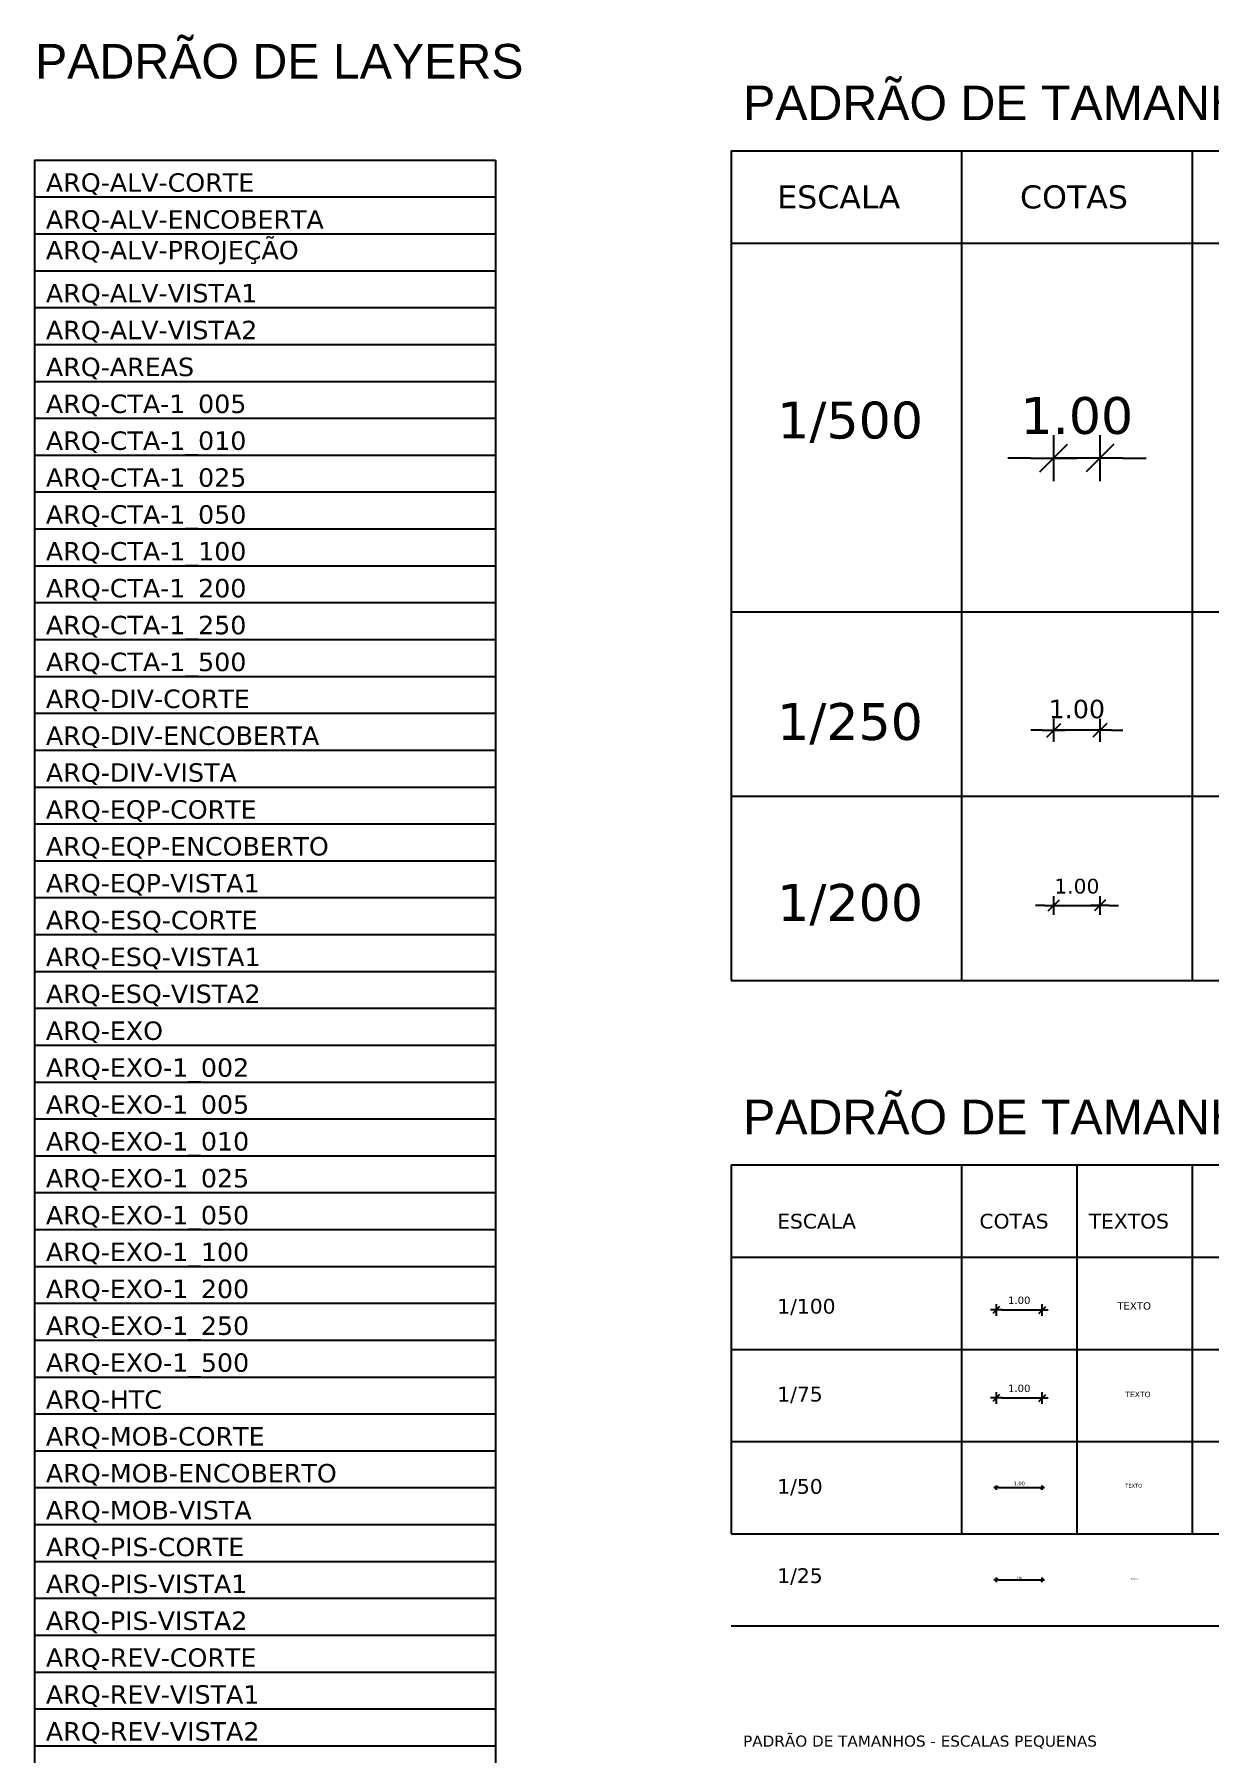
# Model space of a CAD drawing. Extents: x 25 to 1028, y -81 to 176.
# Drawn here: x 640.13 to 665.63, y 105.11 to 142.41 of the extents above; entities that cross this region are included whole.
import ezdxf

# ---------------------------------------------------------------- set-up
doc = ezdxf.new("R2010")
doc.units = 0
doc.header["$LTSCALE"] = 0.3
doc.header["$PDSIZE"] = 0.1
for name, pattern in [('C5', [60, 50, -5, 0, -5]), ('HIDDEN', [9.525, 6.35, -3.175]), ('TRAÇO-2PTOS_P', [0.625, 0.25, -0.125, 0, -0.125, 0, -0.125])]:
    doc.linetypes.add(name, pattern=pattern)
doc.layers.get('0').update_dxf_attribs({"linetype": 'CONTINUOUS'})
doc.layers.get('Defpoints').update_dxf_attribs({"linetype": 'CONTINUOUS'})
for name, color, linetype in [('ARQ-ALV-CORTE', 5, 'CONTINUOUS'), ('ARQ-ALV-ENCOBERTA', 8, 'CONTINUOUS'), ('ARQ-ALV-PROJEÇÃO', 252, 'CONTINUOUS'), ('ARQ-ALV-VISTA1', 2, 'CONTINUOUS'), ('ARQ-ALV-VISTA2', 1, 'CONTINUOUS'), ('ARQ-AREAS', 7, 'CONTINUOUS'), ('ARQ-CTA-1_005', 1, 'C5'), ('ARQ-CTA-1_010', 1, 'C5'), ('ARQ-CTA-1_025', 1, 'CONTINUOUS'), ('ARQ-CTA-1_050', 1, 'CONTINUOUS'), ('ARQ-CTA-1_100', 1, 'CONTINUOUS'), ('ARQ-CTA-1_200', 1, 'C5'), ('ARQ-CTA-1_250', 1, 'CONTINUOUS'), ('ARQ-CTA-1_500', 1, 'CONTINUOUS'), ('ARQ-DIV-CORTE', 3, 'CONTINUOUS'), ('ARQ-DIV-ENCOBERTA', 9, 'CONTINUOUS'), ('ARQ-DIV-VISTA', 1, 'CONTINUOUS'), ('ARQ-EQP-CORTE', 2, 'CONTINUOUS'), ('ARQ-EQP-ENCOBERTO', 8, 'CONTINUOUS'), ('ARQ-EQP-VISTA', 1, 'CONTINUOUS'), ('ARQ-ESQ-CORTE', 3, 'CONTINUOUS'), ('ARQ-ESQ-VISTA1', 2, 'CONTINUOUS'), ('ARQ-ESQ-VISTA2', 1, 'CONTINUOUS'), ('ARQ-EXO', 251, 'C5'), ('ARQ-EXO-1_002', 251, 'C5'), ('ARQ-EXO-1_005', 251, 'C5'), ('ARQ-EXO-1_010', 251, 'C5'), ('ARQ-EXO-1_025', 251, 'C5'), ('ARQ-EXO-1_050', 251, 'C5'), ('ARQ-EXO-1_100', 251, 'C5'), ('ARQ-EXO-1_200', 251, 'C5'), ('ARQ-EXO-1_250', 251, 'C5'), ('ARQ-EXO-1_500', 251, 'C5'), ('ARQ-HTC', 9, 'CONTINUOUS'), ('ARQ-MOB-CORTE', 2, 'CONTINUOUS'), ('ARQ-MOB-ENCOBERTO', 252, 'HIDDEN'), ('ARQ-MOB-VISTA', 1, 'TRAÇO-2PTOS_P'), ('ARQ-PIS-CORTE', 4, 'CONTINUOUS'), ('ARQ-PIS-VISTA1', 3, 'CONTINUOUS'), ('ARQ-PIS-VISTA2', 2, 'CONTINUOUS'), ('ARQ-REV-CORTE', 2, 'CONTINUOUS'), ('ARQ-REV-VISTA1', 2, 'CONTINUOUS'), ('ARQ-REV-VISTA2', 1, 'CONTINUOUS'), ('ARQ-TXT', 6, 'CONTINUOUS'), ('ARQ-TXT-1_025', 6, 'CONTINUOUS'), ('ARQ-TXT-1_050', 6, 'CONTINUOUS'), ('ARQ-TXT-1_075', 6, 'CONTINUOUS'), ('ARQ-TXT-1_100', 6, 'CONTINUOUS')]:
    doc.layers.add(name, color=color, linetype=linetype)
doc.styles.add('ESC-50-A20', font='arial.ttf', dxfattribs={"height": 0.1})
doc.styles.add('FNDE Texto Cota 0025', font='verdana.ttf', dxfattribs={"height": 0.04})
doc.styles.add('FNDE Texto Cota 0050', font='verdana.ttf', dxfattribs={"height": 0.08})
doc.styles.add('FNDE Texto Cota 0100', font='verdana.ttf', dxfattribs={"height": 0.16})
doc.styles.add('FNDE Texto Cota 0200', font='verdana.ttf', dxfattribs={"height": 0.32})
doc.styles.add('FNDE Texto Cota 0250', font='verdana.ttf', dxfattribs={"height": 0.4})
doc.styles.add('FNDE Texto Cota 0500', font='verdana.ttf', dxfattribs={"height": 0.8})
doc.dimstyles.new('FNDE 1-0025', dxfattribs={"dimscale": 5, "dimtxt": 0.04, "dimasz": 0.01, "dimexe": 0.15, "dimexo": 0.15, "dimgap": 0.005, "dimtad": 1, "dimzin": 1, "dimdsep": 46, "dimtxsty": 'FNDE Texto Cota 0025', "dimblk": 'tic', "dimcen": 0.015, "dimdle": 0.15, "dimse1": 1, "dimse2": 1, "dimclrd": 251, "dimclre": 251, "dimclrt": 256, "dimaunit": 1, "dimadec": 3, "dimazin": 0, "dimtfac": 1, "dimtix": 1, "dimtmove": 2, "dimatfit": 3, "dimfxl": 0.15, "dimtvp": 1, "dimtolj": 1, "dimtzin": 0, "dimarcsym": 0})
doc.dimstyles.new('FNDE 1-0050', dxfattribs={"dimscale": 5, "dimtxt": 0.08, "dimasz": 0.01, "dimexe": 0.15, "dimexo": 0.15, "dimgap": 0.01, "dimtad": 1, "dimzin": 1, "dimdsep": 46, "dimtxsty": 'FNDE Texto Cota 0050', "dimblk": 'tic', "dimcen": 0.015, "dimdle": 0.15, "dimse1": 1, "dimse2": 1, "dimclrd": 251, "dimclre": 251, "dimclrt": 256, "dimaunit": 1, "dimadec": 3, "dimazin": 0, "dimtfac": 1, "dimtix": 1, "dimtmove": 2, "dimatfit": 3, "dimfxl": 0.15, "dimtvp": 1, "dimtolj": 1, "dimtzin": 0, "dimarcsym": 0})
doc.dimstyles.new('FNDE 1-0100', dxfattribs={"dimscale": 2.5, "dimtxt": 0.16, "dimasz": 0.05, "dimexe": 0.15, "dimexo": 0.15, "dimgap": 0.05, "dimtad": 1, "dimzin": 4, "dimdsep": 46, "dimtxsty": 'FNDE Texto Cota 0100', "dimblk": 'tic', "dimcen": 0.15, "dimdle": 0.15, "dimse1": 1, "dimse2": 1, "dimclrd": 251, "dimclre": 251, "dimclrt": 256, "dimaunit": 1, "dimadec": 3, "dimazin": 0, "dimtfac": 1, "dimtix": 1, "dimtmove": 2, "dimatfit": 3, "dimldrblk": 'tic', "dimfxl": 0.15, "dimtvp": 1, "dimtolj": 1, "dimtzin": 0, "dimarcsym": 0})
doc.dimstyles.new('FNDE 1-0200', dxfattribs={"dimscale": 2.5, "dimtxt": 0.32, "dimasz": 0.08, "dimexe": 0.15, "dimexo": 0.15, "dimgap": 0.1, "dimtad": 1, "dimzin": 4, "dimdsep": 46, "dimtxsty": 'FNDE Texto Cota 0200', "dimblk": 'tic', "dimcen": 0.15, "dimdle": 0.15, "dimse1": 1, "dimse2": 1, "dimclrd": 251, "dimclre": 251, "dimclrt": 256, "dimaunit": 1, "dimadec": 3, "dimazin": 0, "dimtfac": 1, "dimtix": 1, "dimtmove": 2, "dimatfit": 3, "dimldrblk": 'tic', "dimfxl": 0.15, "dimtvp": 1, "dimtolj": 1, "dimtzin": 0, "dimarcsym": 0})
doc.dimstyles.new('FNDE 1-0250', dxfattribs={"dimscale": 2.5, "dimtxt": 0.4, "dimasz": 0.1, "dimexe": 0.15, "dimexo": 0.15, "dimgap": 0.1, "dimtad": 1, "dimzin": 4, "dimdsep": 46, "dimtxsty": 'FNDE Texto Cota 0250', "dimblk": 'tic', "dimcen": 0.15, "dimdle": 0.15, "dimse1": 1, "dimse2": 1, "dimclrd": 251, "dimclre": 251, "dimclrt": 256, "dimaunit": 1, "dimadec": 3, "dimazin": 0, "dimtfac": 1, "dimtix": 1, "dimtmove": 2, "dimatfit": 3, "dimldrblk": 'tic', "dimfxl": 0.15, "dimtvp": 1, "dimtolj": 1, "dimtzin": 0, "dimarcsym": 0})
doc.dimstyles.new('FNDE 1-0500', dxfattribs={"dimscale": 5, "dimtxt": 0.8, "dimasz": 0.1, "dimexe": 0.15, "dimexo": 0.15, "dimgap": 0.1, "dimtad": 1, "dimzin": 1, "dimdsep": 46, "dimtxsty": 'FNDE Texto Cota 0500', "dimblk": 'tic', "dimcen": 0.15, "dimdle": 0.15, "dimse1": 1, "dimse2": 1, "dimclrd": 251, "dimclre": 251, "dimclrt": 256, "dimaunit": 1, "dimadec": 3, "dimazin": 0, "dimtfac": 1, "dimtix": 1, "dimtmove": 2, "dimatfit": 3, "dimfxl": 0.15, "dimtvp": 1, "dimtolj": 1, "dimtzin": 0, "dimarcsym": 0})

# ---------------------------------------------------------------- blocks, each defined once
blk = doc.blocks.new('tic')
at = {"color": 251}
for p, q in [((0, -1), (0, 1)), ((-1, 0), (1, 0))]:
    blk.add_line(p, q, dxfattribs=at)
blk.add_line((-0.6, -0.6), (0.6, 0.6))
blk = doc.blocks.new('*D30')
at = {"layer": 'ARQ-CTA-1_500', "color": 251, "lineweight": -2}
for p, q in [((661.748, 133.216), (661.248, 133.216)), ((663.248, 133.216), (662.248, 133.216)), ((663.748, 133.216), (664.248, 133.216))]:
    blk.add_line(p, q, dxfattribs=at)
at = {"layer": 'Defpoints', "color": 0}
for p in [(662.248, 133.216), (662.248, 129.88), (663.248, 129.88)]:
    blk.add_point(p, dxfattribs=at)
at = {"layer": 'ARQ-CTA-1_500', "color": 251, "lineweight": -2, "xscale": 0.5, "yscale": 0.5, "zscale": 0.5}
blk.add_blockref('tic', (662.248, 133.216), dxfattribs=at)
at = {"layer": 'ARQ-CTA-1_500', "color": 251, "lineweight": -2, "xscale": 0.5, "yscale": 0.5, "zscale": 0.5, "rotation": 180}
blk.add_blockref('tic', (663.248, 133.216), dxfattribs=at)
at = {"layer": 'ARQ-CTA-1_500', "insert": (662.748, 134.132), "char_height": 0.8, "attachment_point": 5, "style": 'FNDE Texto Cota 0500'}
blk.add_mtext('\\A1;1.00', dxfattribs=at)
blk = doc.blocks.new('*D31')
at = {"layer": 'ARQ-CTA-1_250', "color": 251, "lineweight": -2}
for p, q in [((661.998, 127.31), (661.748, 127.31)), ((663.248, 127.31), (662.248, 127.31)), ((663.498, 127.31), (663.748, 127.31))]:
    blk.add_line(p, q, dxfattribs=at)
at = {"layer": 'Defpoints', "color": 0}
for p in [(662.248, 127.31), (662.248, 125.88), (663.248, 125.88)]:
    blk.add_point(p, dxfattribs=at)
at = {"layer": 'ARQ-CTA-1_250', "color": 251, "lineweight": -2, "xscale": 0.25, "yscale": 0.25, "zscale": 0.25}
blk.add_blockref('tic', (662.248, 127.31), dxfattribs=at)
at = {"layer": 'ARQ-CTA-1_250', "color": 251, "lineweight": -2, "xscale": 0.25, "yscale": 0.25, "zscale": 0.25, "rotation": 180}
blk.add_blockref('tic', (663.248, 127.31), dxfattribs=at)
at = {"layer": 'ARQ-CTA-1_250', "insert": (662.748, 127.768), "char_height": 0.4, "attachment_point": 5, "style": 'FNDE Texto Cota 0250'}
blk.add_mtext('\\A1;1.00', dxfattribs=at)
blk = doc.blocks.new('*D32')
at = {"layer": 'ARQ-CTA-1_050', "color": 251, "lineweight": -2}
blk.add_line((661.048, 110.88), (661.948, 110.88), dxfattribs=at)
at = {"layer": 'Defpoints', "color": 0}
for p in [(661.998, 110.88), (660.998, 109.88), (661.998, 109.88)]:
    blk.add_point(p, dxfattribs=at)
at = {"layer": 'ARQ-CTA-1_050', "color": 251, "lineweight": -2, "xscale": 0.05, "yscale": 0.05, "zscale": 0.05, "rotation": 180}
blk.add_blockref('tic', (660.998, 110.88), dxfattribs=at)
at = {"layer": 'ARQ-CTA-1_050', "color": 251, "lineweight": -2, "xscale": 0.05, "yscale": 0.05, "zscale": 0.05}
blk.add_blockref('tic', (661.998, 110.88), dxfattribs=at)
at = {"layer": 'ARQ-CTA-1_050', "insert": (661.498, 110.971), "char_height": 0.08, "attachment_point": 5, "style": 'FNDE Texto Cota 0050'}
blk.add_mtext('\\A1;1.00', dxfattribs=at)
blk = doc.blocks.new('*D33')
at = {"layer": 'ARQ-CTA-1_025', "color": 251, "lineweight": -2}
blk.add_line((661.048, 108.88), (661.948, 108.88), dxfattribs=at)
at = {"layer": 'Defpoints', "color": 0}
for p in [(661.998, 108.88), (660.998, 107.88), (661.998, 107.88)]:
    blk.add_point(p, dxfattribs=at)
at = {"layer": 'ARQ-CTA-1_025', "color": 251, "lineweight": -2, "xscale": 0.05, "yscale": 0.05, "zscale": 0.05, "rotation": 180}
blk.add_blockref('tic', (660.998, 108.88), dxfattribs=at)
at = {"layer": 'ARQ-CTA-1_025', "color": 251, "lineweight": -2, "xscale": 0.05, "yscale": 0.05, "zscale": 0.05}
blk.add_blockref('tic', (661.998, 108.88), dxfattribs=at)
at = {"layer": 'ARQ-CTA-1_025', "insert": (661.498, 108.925), "char_height": 0.04, "attachment_point": 5, "style": 'FNDE Texto Cota 0025'}
blk.add_mtext('\\A1;1.00', dxfattribs=at)
blk = doc.blocks.new('*D34')
at = {"layer": 'ARQ-CTA-1_100', "color": 251, "lineweight": -2}
blk.add_line((661.123, 114.735), (661.873, 114.735), dxfattribs=at)
at = {"layer": 'Defpoints', "color": 0}
for p in [(661.998, 114.735), (660.998, 113.88), (661.998, 113.88)]:
    blk.add_point(p, dxfattribs=at)
at = {"layer": 'ARQ-CTA-1_100', "color": 251, "lineweight": -2, "xscale": 0.125, "yscale": 0.125, "zscale": 0.125, "rotation": 180}
blk.add_blockref('tic', (660.998, 114.735), dxfattribs=at)
at = {"layer": 'ARQ-CTA-1_100', "color": 251, "lineweight": -2, "xscale": 0.125, "yscale": 0.125, "zscale": 0.125}
blk.add_blockref('tic', (661.998, 114.735), dxfattribs=at)
at = {"layer": 'ARQ-CTA-1_100', "insert": (661.498, 114.943), "char_height": 0.16, "attachment_point": 5, "style": 'FNDE Texto Cota 0100'}
blk.add_mtext('\\A1;1.00', dxfattribs=at)
blk = doc.blocks.new('*D36')
at = {"layer": 'ARQ-CTA-1_200', "color": 251, "lineweight": -2}
for p, q in [((662.048, 123.51), (661.848, 123.51)), ((662.248, 123.51), (663.248, 123.51)), ((663.448, 123.51), (663.648, 123.51))]:
    blk.add_line(p, q, dxfattribs=at)
at = {"layer": 'Defpoints', "color": 0}
for p in [(662.248, 125.88), (663.248, 125.88), (663.248, 123.51)]:
    blk.add_point(p, dxfattribs=at)
at = {"layer": 'ARQ-CTA-1_200', "color": 251, "lineweight": -2, "xscale": 0.2, "yscale": 0.2, "zscale": 0.2}
blk.add_blockref('tic', (662.248, 123.51), dxfattribs=at)
at = {"layer": 'ARQ-CTA-1_200', "color": 251, "lineweight": -2, "xscale": 0.2, "yscale": 0.2, "zscale": 0.2, "rotation": 180}
blk.add_blockref('tic', (663.248, 123.51), dxfattribs=at)
at = {"layer": 'ARQ-CTA-1_200', "insert": (662.748, 123.926), "char_height": 0.32, "attachment_point": 5, "style": 'FNDE Texto Cota 0200'}
blk.add_mtext('\\A1;1.00', dxfattribs=at)
blk = doc.blocks.new('*D829')
at = {"layer": 'ARQ-CTA-1_100', "color": 251, "lineweight": -2}
blk.add_line((661.123, 112.825), (661.873, 112.825), dxfattribs=at)
at = {"layer": 'Defpoints', "color": 0}
for p in [(661.998, 112.825), (660.998, 111.969), (661.998, 111.969)]:
    blk.add_point(p, dxfattribs=at)
at = {"layer": 'ARQ-CTA-1_100', "color": 251, "lineweight": -2, "xscale": 0.125, "yscale": 0.125, "zscale": 0.125, "rotation": 180}
blk.add_blockref('tic', (660.998, 112.825), dxfattribs=at)
at = {"layer": 'ARQ-CTA-1_100', "color": 251, "lineweight": -2, "xscale": 0.125, "yscale": 0.125, "zscale": 0.125}
blk.add_blockref('tic', (661.998, 112.825), dxfattribs=at)
at = {"layer": 'ARQ-CTA-1_100', "insert": (661.498, 113.033), "char_height": 0.16, "attachment_point": 5, "style": 'FNDE Texto Cota 0100'}
blk.add_mtext('\\A1;1.00', dxfattribs=at)

msp = doc.modelspace()

# ---------------------------------------------------------------- linework, layer by layer
at = {"color": 251}
for p, q in [((655.24797058, 139.87959646), (655.24797058, 121.87959646)), ((655.24797058, 139.87959646), (752.72020558, 139.87959646)), ((660.24797058, 139.87959646), (660.24797058, 121.87959646)), ((665.24797058, 139.87959646), (665.24797058, 121.87959646)), ((640.13307467, 139.67959646), (640.13307467, 66.87959646)), ((640.13307467, 139.67959646), (650.13307467, 139.67959646)), ((650.13307467, 139.67959646), (650.13307467, 66.87959646)), ((640.13307467, 138.87959646), (650.13307467, 138.87959646)), ((640.13307467, 138.07959646), (650.13307467, 138.07959646)), ((655.24797058, 137.87959646), (752.72020558, 137.87959646)), ((640.13307467, 137.27959646), (650.13307467, 137.27959646)), ((640.13307467, 136.47959646), (650.13307467, 136.47959646)), ((640.13307467, 135.67959646), (650.13307467, 135.67959646)), ((640.13307467, 134.87959646), (650.13307467, 134.87959646)), ((640.13307467, 134.07959646), (650.13307467, 134.07959646)), ((640.13307467, 133.27959646), (650.13307467, 133.27959646)), ((640.13307467, 132.47959646), (650.13307467, 132.47959646)), ((640.13307467, 131.67959646), (650.13307467, 131.67959646)), ((640.13307467, 130.87959646), (650.13307467, 130.87959646)), ((640.13307467, 130.07959646), (650.13307467, 130.07959646)), ((655.24797058, 129.87959646), (752.74797058, 129.87959646)), ((640.13307467, 129.27959646), (650.13307467, 129.27959646)), ((640.13307467, 128.47959646), (650.13307467, 128.47959646)), ((640.13307467, 127.67959646), (650.13307467, 127.67959646)), ((640.13307467, 126.87959646), (650.13307467, 126.87959646)), ((640.13307467, 126.07959646), (650.13307467, 126.07959646)), ((655.24797058, 125.87959646), (752.74797058, 125.87959646)), ((640.13307467, 125.27959646), (650.13307467, 125.27959646)), ((640.13307467, 124.47959646), (650.13307467, 124.47959646)), ((640.13307467, 123.67959646), (650.13307467, 123.67959646)), ((640.13307467, 122.87959646), (650.13307467, 122.87959646)), ((640.13307467, 122.07959646), (650.13307467, 122.07959646)), ((655.24797058, 121.87959646), (752.74797058, 121.87959646)), ((640.13307467, 121.27959646), (650.13307467, 121.27959646)), ((640.13307467, 120.47959646), (650.13307467, 120.47959646)), ((640.13307467, 119.67959646), (650.13307467, 119.67959646)), ((640.13307467, 118.87959646), (650.13307467, 118.87959646)), ((640.13307467, 118.07959646), (650.13307467, 118.07959646)), ((655.24797058, 117.87959646), (655.24797058, 109.87959646)), ((655.24797058, 117.87959646), (695.24797058, 117.87959646)), ((660.24797058, 117.87959646), (660.24797058, 109.87959646)), ((662.74797058, 117.87959646), (662.74797058, 109.87959646)), ((665.24797058, 117.87959646), (665.24797058, 109.87959646)), ((640.13307467, 117.27959646), (650.13307467, 117.27959646)), ((640.13307467, 116.47959646), (650.13307467, 116.47959646)), ((640.13307467, 115.67959646), (650.13307467, 115.67959646)), ((655.24797058, 115.87959646), (695.24797058, 115.87959646)), ((655.24797058, 115.87959646), (695.24797058, 115.87959646)), ((640.13307467, 114.87959646), (650.13307467, 114.87959646)), ((640.13307467, 114.07959646), (650.13307467, 114.07959646)), ((655.24797058, 113.87959646), (695.24797058, 113.87959646)), ((640.13307467, 113.27959646), (650.13307467, 113.27959646)), ((640.13307467, 112.47959646), (650.13307467, 112.47959646)), ((640.13307467, 111.67959646), (650.13307467, 111.67959646)), ((655.24797058, 111.87959646), (695.24797058, 111.87959646)), ((640.13307467, 110.87959646), (650.13307467, 110.87959646)), ((640.13307467, 110.07959646), (650.13307467, 110.07959646)), ((655.24797058, 109.87959646), (695.24797058, 109.87959646)), ((640.13307467, 109.27959646), (650.13307467, 109.27959646)), ((640.13307467, 108.47959646), (650.13307467, 108.47959646)), ((655.24797058, 107.87959646), (695.24797058, 107.87959646)), ((640.13307467, 107.67959646), (650.13307467, 107.67959646)), ((640.13307467, 106.87959646), (650.13307467, 106.87959646)), ((640.13307467, 106.07959646), (650.13307467, 106.07959646)), ((640.13307467, 105.27959646), (650.13307467, 105.27959646))]:
    msp.add_line(p, q, dxfattribs=at)

# ---------------------------------------------------------------- texts
at = {"layer": 'ARQ-ALV-CORTE', "insert": (640.38307467, 139.3934984), "char_height": 0.4, "attachment_point": 1}
msp.add_mtext_dynamic_manual_height_columns('{\\fVerdana|b0|i0|c0|p34;ARQ-ALV-CORTE}', width=14.4156780134, gutter_width=12.5, heights=[0], dxfattribs=at)
at = {"layer": 'ARQ-ALV-ENCOBERTA', "insert": (640.38307467, 138.5934984), "char_height": 0.4, "attachment_point": 1}
msp.add_mtext_dynamic_manual_height_columns('{\\fVerdana|b0|i0|c0|p34;ARQ-ALV-ENCOBERTA}', width=14.4156780134, gutter_width=12.5, heights=[0], dxfattribs=at)
at = {"layer": 'ARQ-ALV-PROJEÇÃO', "insert": (640.38307467, 137.92835401), "char_height": 0.4, "attachment_point": 1}
msp.add_mtext_dynamic_manual_height_columns('{\\fVerdana|b0|i0|c0|p34;ARQ-ALV-PROJEÇÃO}', width=14.4156780134, gutter_width=12.5, heights=[0], dxfattribs=at)
at = {"layer": 'ARQ-ALV-VISTA1', "insert": (640.38307467, 136.9934984), "char_height": 0.4, "attachment_point": 1}
msp.add_mtext_dynamic_manual_height_columns('{\\fVerdana|b0|i0|c0|p34;ARQ-ALV-VISTA1}', width=14.4156780134, gutter_width=12.5, heights=[0], dxfattribs=at)
at = {"layer": 'ARQ-ALV-VISTA2', "insert": (640.38307467, 136.1934984), "char_height": 0.4, "attachment_point": 1}
msp.add_mtext_dynamic_manual_height_columns('{\\fVerdana|b0|i0|c0|p34;ARQ-ALV-VISTA2}', width=14.4156780134, gutter_width=12.5, heights=[0], dxfattribs=at)
at = {"layer": 'ARQ-AREAS', "insert": (640.38307467, 135.3934984), "char_height": 0.4, "attachment_point": 1}
msp.add_mtext_dynamic_manual_height_columns('{\\fVerdana|b0|i0|c0|p34;ARQ-AREAS}', width=14.4156780134, gutter_width=12.5, heights=[0], dxfattribs=at)
at = {"layer": 'ARQ-CTA-1_005', "insert": (640.38307467, 134.5934984), "char_height": 0.4, "attachment_point": 1}
msp.add_mtext_dynamic_manual_height_columns('{\\fVerdana|b0|i0|c0|p34;ARQ-CTA-1_005}', width=14.4156780134, gutter_width=12.5, heights=[0], dxfattribs=at)
at = {"layer": 'ARQ-CTA-1_010', "insert": (640.38307467, 133.7934984), "char_height": 0.4, "attachment_point": 1}
msp.add_mtext_dynamic_manual_height_columns('{\\fVerdana|b0|i0|c0|p34;ARQ-CTA-1_010}', width=14.4156780134, gutter_width=12.5, heights=[0], dxfattribs=at)
at = {"layer": 'ARQ-CTA-1_025', "insert": (640.38307467, 132.9934984), "char_height": 0.4, "attachment_point": 1}
msp.add_mtext_dynamic_manual_height_columns('{\\fVerdana|b0|i0|c0|p34;ARQ-CTA-1_025}', width=14.4156780134, gutter_width=12.5, heights=[0], dxfattribs=at)
at = {"layer": 'ARQ-CTA-1_050', "insert": (640.38307467, 132.1934984), "char_height": 0.4, "attachment_point": 1}
msp.add_mtext_dynamic_manual_height_columns('{\\fVerdana|b0|i0|c0|p34;ARQ-CTA-1_050}', width=14.4156780134, gutter_width=12.5, heights=[0], dxfattribs=at)
at = {"layer": 'ARQ-CTA-1_100', "insert": (640.38307467, 131.3934984), "char_height": 0.4, "attachment_point": 1}
msp.add_mtext_dynamic_manual_height_columns('{\\fVerdana|b0|i0|c0|p34;ARQ-CTA-1_100}', width=14.4156780134, gutter_width=12.5, heights=[0], dxfattribs=at)
at = {"layer": 'ARQ-CTA-1_200', "insert": (640.38307467, 130.5934984), "char_height": 0.4, "attachment_point": 1}
msp.add_mtext_dynamic_manual_height_columns('{\\fVerdana|b0|i0|c0|p34;ARQ-CTA-1_200}', width=14.4156780134, gutter_width=12.5, heights=[0], dxfattribs=at)
at = {"layer": 'ARQ-CTA-1_250', "insert": (640.38307467, 129.7934984), "char_height": 0.4, "attachment_point": 1}
msp.add_mtext_dynamic_manual_height_columns('{\\fVerdana|b0|i0|c0|p34;ARQ-CTA-1_250}', width=14.4156780134, gutter_width=12.5, heights=[0], dxfattribs=at)
at = {"layer": 'ARQ-CTA-1_500', "insert": (640.38307467, 128.9934984), "char_height": 0.4, "attachment_point": 1}
msp.add_mtext_dynamic_manual_height_columns('{\\fVerdana|b0|i0|c0|p34;ARQ-CTA-1_500}', width=14.4156780134, gutter_width=12.5, heights=[0], dxfattribs=at)
at = {"layer": 'ARQ-DIV-CORTE', "insert": (640.38307467, 128.1934984), "char_height": 0.4, "attachment_point": 1}
msp.add_mtext_dynamic_manual_height_columns('{\\fVerdana|b0|i0|c0|p34;ARQ-DIV-CORTE}', width=14.4156780134, gutter_width=12.5, heights=[0], dxfattribs=at)
at = {"layer": 'ARQ-DIV-ENCOBERTA', "insert": (640.38307467, 127.3934984), "char_height": 0.4, "attachment_point": 1}
msp.add_mtext_dynamic_manual_height_columns('{\\fVerdana|b0|i0|c0|p34;ARQ-DIV-ENCOBERTA}', width=14.4156780134, gutter_width=12.5, heights=[0], dxfattribs=at)
at = {"layer": 'ARQ-DIV-VISTA', "insert": (640.38307467, 126.5934984), "char_height": 0.4, "attachment_point": 1}
msp.add_mtext_dynamic_manual_height_columns('{\\fVerdana|b0|i0|c0|p34;ARQ-DIV-VISTA}', width=14.4156780134, gutter_width=12.5, heights=[0], dxfattribs=at)
at = {"layer": 'ARQ-EQP-CORTE', "insert": (640.38307467, 125.7934984), "char_height": 0.4, "attachment_point": 1}
msp.add_mtext_dynamic_manual_height_columns('{\\fVerdana|b0|i0|c0|p34;ARQ-EQP-CORTE}', width=14.4156780134, gutter_width=12.5, heights=[0], dxfattribs=at)
at = {"layer": 'ARQ-EQP-ENCOBERTO', "insert": (640.38307467, 124.9934984), "char_height": 0.4, "attachment_point": 1}
msp.add_mtext_dynamic_manual_height_columns('{\\fVerdana|b0|i0|c0|p34;ARQ-EQP-ENCOBERTO}', width=14.4156780134, gutter_width=12.5, heights=[0], dxfattribs=at)
at = {"layer": 'ARQ-EQP-VISTA', "insert": (640.38307467, 124.1934984), "char_height": 0.4, "attachment_point": 1}
msp.add_mtext_dynamic_manual_height_columns('{\\fVerdana|b0|i0|c0|p34;ARQ-EQP-VISTA1}', width=14.4156780134, gutter_width=12.5, heights=[0], dxfattribs=at)
at = {"layer": 'ARQ-ESQ-CORTE', "insert": (640.38307467, 123.3934984), "char_height": 0.4, "attachment_point": 1}
msp.add_mtext_dynamic_manual_height_columns('{\\fVerdana|b0|i0|c0|p34;ARQ-ESQ-CORTE}', width=14.4156780134, gutter_width=12.5, heights=[0], dxfattribs=at)
at = {"layer": 'ARQ-ESQ-VISTA1', "insert": (640.38307467, 122.5934984), "char_height": 0.4, "attachment_point": 1}
msp.add_mtext_dynamic_manual_height_columns('{\\fVerdana|b0|i0|c0|p34;ARQ-ESQ-VISTA1}', width=14.4156780134, gutter_width=12.5, heights=[0], dxfattribs=at)
at = {"layer": 'ARQ-ESQ-VISTA2', "insert": (640.38307467, 121.7934984), "char_height": 0.4, "attachment_point": 1}
msp.add_mtext_dynamic_manual_height_columns('{\\fVerdana|b0|i0|c0|p34;ARQ-ESQ-VISTA2}', width=14.4156780134, gutter_width=12.5, heights=[0], dxfattribs=at)
at = {"layer": 'ARQ-EXO', "insert": (640.38307467, 120.9934984), "char_height": 0.4, "attachment_point": 1}
msp.add_mtext_dynamic_manual_height_columns('{\\fVerdana|b0|i0|c0|p34;ARQ-EXO}', width=14.4156780134, gutter_width=12.5, heights=[0], dxfattribs=at)
at = {"layer": 'ARQ-EXO-1_002', "insert": (640.38307467, 120.1934984), "char_height": 0.4, "attachment_point": 1}
msp.add_mtext_dynamic_manual_height_columns('{\\fVerdana|b0|i0|c0|p34;ARQ-EXO-1_002}', width=14.4156780134, gutter_width=12.5, heights=[0], dxfattribs=at)
at = {"layer": 'ARQ-EXO-1_005', "insert": (640.38307467, 119.3934984), "char_height": 0.4, "attachment_point": 1}
msp.add_mtext_dynamic_manual_height_columns('{\\fVerdana|b0|i0|c0|p34;ARQ-EXO-1_005}', width=14.4156780134, gutter_width=12.5, heights=[0], dxfattribs=at)
at = {"layer": 'ARQ-EXO-1_010', "insert": (640.38307467, 118.5934984), "char_height": 0.4, "attachment_point": 1}
msp.add_mtext_dynamic_manual_height_columns('{\\fVerdana|b0|i0|c0|p34;ARQ-EXO-1_010}', width=14.4156780134, gutter_width=12.5, heights=[0], dxfattribs=at)
at = {"layer": 'ARQ-EXO-1_025', "insert": (640.38307467, 117.7934984), "char_height": 0.4, "attachment_point": 1}
msp.add_mtext_dynamic_manual_height_columns('{\\fVerdana|b0|i0|c0|p34;ARQ-EXO-1_025}', width=14.4156780134, gutter_width=12.5, heights=[0], dxfattribs=at)
at = {"layer": 'ARQ-EXO-1_050', "insert": (640.38307467, 116.9934984), "char_height": 0.4, "attachment_point": 1}
msp.add_mtext_dynamic_manual_height_columns('{\\fVerdana|b0|i0|c0|p34;ARQ-EXO-1_050}', width=14.4156780134, gutter_width=12.5, heights=[0], dxfattribs=at)
at = {"layer": 'ARQ-EXO-1_100', "insert": (640.38307467, 116.1934984), "char_height": 0.4, "attachment_point": 1}
msp.add_mtext_dynamic_manual_height_columns('{\\fVerdana|b0|i0|c0|p34;ARQ-EXO-1_100}', width=14.4156780134, gutter_width=12.5, heights=[0], dxfattribs=at)
at = {"layer": 'ARQ-EXO-1_200', "insert": (640.38307467, 115.3934984), "char_height": 0.4, "attachment_point": 1}
msp.add_mtext_dynamic_manual_height_columns('{\\fVerdana|b0|i0|c0|p34;ARQ-EXO-1_200}', width=14.4156780134, gutter_width=12.5, heights=[0], dxfattribs=at)
at = {"layer": 'ARQ-EXO-1_250', "insert": (640.38307467, 114.5934984), "char_height": 0.4, "attachment_point": 1}
msp.add_mtext_dynamic_manual_height_columns('{\\fVerdana|b0|i0|c0|p34;ARQ-EXO-1_250}', width=14.4156780134, gutter_width=12.5, heights=[0], dxfattribs=at)
at = {"layer": 'ARQ-EXO-1_500', "insert": (640.38307467, 113.7934984), "char_height": 0.4, "attachment_point": 1}
msp.add_mtext_dynamic_manual_height_columns('{\\fVerdana|b0|i0|c0|p34;ARQ-EXO-1_500}', width=14.4156780134, gutter_width=12.5, heights=[0], dxfattribs=at)
at = {"layer": 'ARQ-HTC', "insert": (640.38307467, 112.9934984), "char_height": 0.4, "attachment_point": 1}
msp.add_mtext_dynamic_manual_height_columns('{\\fVerdana|b0|i0|c0|p34;ARQ-HTC}', width=14.4156780134, gutter_width=12.5, heights=[0], dxfattribs=at)
at = {"layer": 'ARQ-MOB-CORTE', "insert": (640.38307467, 112.1934984), "char_height": 0.4, "attachment_point": 1}
msp.add_mtext_dynamic_manual_height_columns('{\\fVerdana|b0|i0|c0|p34;ARQ-MOB-CORTE}', width=14.4156780134, gutter_width=12.5, heights=[0], dxfattribs=at)
at = {"layer": 'ARQ-MOB-ENCOBERTO', "insert": (640.38307467, 111.3934984), "char_height": 0.4, "attachment_point": 1}
msp.add_mtext_dynamic_manual_height_columns('{\\fVerdana|b0|i0|c0|p34;ARQ-MOB-ENCOBERTO}', width=14.4156780134, gutter_width=12.5, heights=[0], dxfattribs=at)
at = {"layer": 'ARQ-MOB-VISTA', "insert": (640.38307467, 110.5934984), "char_height": 0.4, "attachment_point": 1}
msp.add_mtext_dynamic_manual_height_columns('{\\fVerdana|b0|i0|c0|p34;ARQ-MOB-VISTA}', width=14.4156780134, gutter_width=12.5, heights=[0], dxfattribs=at)
at = {"layer": 'ARQ-PIS-CORTE', "insert": (640.38307467, 109.7934984), "char_height": 0.4, "attachment_point": 1}
msp.add_mtext_dynamic_manual_height_columns('{\\fVerdana|b0|i0|c0|p34;ARQ-PIS-CORTE}', width=14.4156780134, gutter_width=12.5, heights=[0], dxfattribs=at)
at = {"layer": 'ARQ-PIS-VISTA1', "insert": (640.38307467, 108.9934984), "char_height": 0.4, "attachment_point": 1}
msp.add_mtext_dynamic_manual_height_columns('{\\fVerdana|b0|i0|c0|p34;ARQ-PIS-VISTA1}', width=14.4156780134, gutter_width=12.5, heights=[0], dxfattribs=at)
at = {"layer": 'ARQ-PIS-VISTA2', "insert": (640.38307467, 108.1934984), "char_height": 0.4, "attachment_point": 1}
msp.add_mtext_dynamic_manual_height_columns('{\\fVerdana|b0|i0|c0|p34;ARQ-PIS-VISTA2}', width=14.4156780134, gutter_width=12.5, heights=[0], dxfattribs=at)
at = {"layer": 'ARQ-REV-CORTE', "insert": (640.38307467, 107.3934984), "char_height": 0.4, "attachment_point": 1}
msp.add_mtext_dynamic_manual_height_columns('{\\fVerdana|b0|i0|c0|p34;ARQ-REV-CORTE}', width=14.4156780134, gutter_width=12.5, heights=[0], dxfattribs=at)
at = {"layer": 'ARQ-REV-VISTA1', "insert": (640.38307467, 106.5934984), "char_height": 0.4, "attachment_point": 1}
msp.add_mtext_dynamic_manual_height_columns('{\\fVerdana|b0|i0|c0|p34;ARQ-REV-VISTA1}', width=14.4156780134, gutter_width=12.5, heights=[0], dxfattribs=at)
at = {"layer": 'ARQ-REV-VISTA2', "insert": (640.38307467, 105.7934984), "char_height": 0.4, "attachment_point": 1}
msp.add_mtext_dynamic_manual_height_columns('{\\fVerdana|b0|i0|c0|p34;ARQ-REV-VISTA2}', width=14.4156780134, gutter_width=12.5, heights=[0], dxfattribs=at)
at = {"layer": 'ARQ-TXT', "attachment_point": 1, "style": 'ESC-50-A20'}
for s, width, gutter_width, insert, char_height in [('PADRÃO DE LAYERS', 12.9665772893, 12.5, (640.14736966, 142.20001281), 0.75), ('PADRÃO DE TAMANHOS - ESCALAS GRANDES', 27.2648326367, 12.5, (655.50777828, 141.2961139), 0.75), ('{\\fVerdana|b0|i0|c0|p34;ESCALA}', 8.5281775356, 0.5, (656.24797058, 139.13162273), 0.5), ('{\\fVerdana|b0|i0|c0|p34;COTAS}', 8.5281775356, 0.5, (661.51462905, 139.13162273), 0.5), ('{\\fVerdana|b0|i0|c0|p34;1/500}', 8.5281775356, 0.5, (656.24797058, 134.44077573), 0.8), ('{\\fVerdana|b0|i0|c0|p34;1/250}', 8.5281775356, 0.5, (656.24527291, 127.90042386), 0.8), ('{\\fVerdana|b0|i0|c0|p34;1/200}', 8.5281775356, 0.5, (656.24797058, 123.97575634), 0.8), ('PADRÃO DE TAMANHOS - ESCALAS MÉDIAS', 23.1060547057, 12.5, (655.50777828, 119.2961139), 0.75), ('{\\fVerdana|b0|i0|c0|p34;ESCALA}', 8.5281775356, 0.5, (656.24797058, 116.82086271), 0.32), ('{\\fVerdana|b0|i0|c0|p34;COTAS}', 8.5281775356, 0.5, (660.63498432, 116.82086271), 0.32), ('{\\fVerdana|b0|i0|c0|p34;TEXTOS}', 8.5281775356, 0.5, (663.00656009, 116.82086271), 0.32), ('{\\fVerdana|b0|i0|c0|p34;1/100}', 8.5281775356, 0.5, (656.24797058, 114.97575634), 0.32), ('{\\fVerdana|b0|i0|c0|p34;1/75}', 8.5281775356, 0.5, (656.24797058, 113.06740358), 0.32), ('{\\fVerdana|b0|i0|c0|p34;1/50}', 8.5281775356, 0.5, (656.24797058, 111.06740358), 0.32), ('{\\fVerdana|b0|i0|c0|p34;1/25}', 8.5281775356, 0.5, (656.24797058, 109.13162273), 0.32), ('{\\fVerdana|b0|i0|c0|p34;PADRÃO DE TAMANHOS - ESCALAS PEQUENAS}', 28.4631495618, 12.5, (655.50777828, 105.50151792), 0.24)]:
    msp.add_mtext_dynamic_manual_height_columns(s, width=width, gutter_width=gutter_width, heights=[0], dxfattribs=dict(at, insert=insert, char_height=char_height))
at = {"layer": 'ARQ-TXT-1_025', "insert": (663.88322588, 108.921262), "char_height": 0.04, "attachment_point": 1, "style": 'ESC-50-A20'}
msp.add_mtext_dynamic_manual_height_columns('{\\fVerdana|b0|i0|c0|p34;TEXTO}', width=8.5281775356, gutter_width=0.5, heights=[0], dxfattribs=at)
at = {"layer": 'ARQ-TXT-1_050', "insert": (663.79895595, 110.96292755), "char_height": 0.08, "attachment_point": 1, "style": 'ESC-50-A20'}
msp.add_mtext_dynamic_manual_height_columns('{\\fVerdana|b0|i0|c0|p34;TEXTO}', width=8.5281775356, gutter_width=0.5, heights=[0], dxfattribs=at)
at = {"layer": 'ARQ-TXT-1_075', "insert": (663.79895595, 112.96292755), "char_height": 0.12, "attachment_point": 1, "style": 'ESC-50-A20'}
msp.add_mtext_dynamic_manual_height_columns('{\\fVerdana|b0|i0|c0|p34;TEXTO}', width=8.5281775356, gutter_width=0.5, heights=[0], dxfattribs=at)
at = {"layer": 'ARQ-TXT-1_100', "insert": (663.6252189, 114.90162225), "char_height": 0.16, "attachment_point": 1, "style": 'ESC-50-A20'}
msp.add_mtext_dynamic_manual_height_columns('{\\fVerdana|b0|i0|c0|p34;TEXTO}', width=8.5281775356, gutter_width=0.5, heights=[0], dxfattribs=at)

# ---------------------------------------------------------------- dimensions: what is measured, and where the dimension line sits
at = {"layer": 'ARQ-CTA-1_025'}
dim = msp.add_linear_dim(base=(661.99797058, 108.87959646), p1=(660.99797058, 107.87959646), p2=(661.99797058, 107.87959646), dimstyle='FNDE 1-0025', dxfattribs=at)
dim.commit()
dim.dimension.update_dxf_attribs({"geometry": '*D33', "text_midpoint": (661.49797058, 108.9254158)})
at = {"layer": 'ARQ-CTA-1_050'}
dim = msp.add_linear_dim(base=(661.99797058, 110.87959646), p1=(660.99797058, 109.87959646), p2=(661.99797058, 109.87959646), dimstyle='FNDE 1-0050', dxfattribs=at)
dim.commit()
dim.dimension.update_dxf_attribs({"geometry": '*D32', "text_midpoint": (661.49797058, 110.97123514)})
at = {"layer": 'ARQ-CTA-1_100'}
for base, p1, p2, picture, middle in [((661.99797058, 114.73496006), (660.99797058, 113.87959646), (661.99797058, 113.87959646), '*D34', (661.49797058, 114.94323743)), ((661.99797058, 112.82474081), (660.99797058, 111.9693772), (661.99797058, 111.9693772), '*D829', (661.49797058, 113.03301817))]:
    dim = msp.add_linear_dim(base=base, p1=p1, p2=p2, dimstyle='FNDE 1-0100', dxfattribs=at)
    dim.commit()
    dim.dimension.update_dxf_attribs({"geometry": picture, "text_midpoint": middle})
at = {"layer": 'ARQ-CTA-1_200'}
dim = msp.add_linear_dim(base=(663.24797058, 123.50952324), p1=(662.24797058, 125.87959646), p2=(663.24797058, 125.87959646), dimstyle='FNDE 1-0200', dxfattribs=at)
dim.commit()
dim.dimension.update_dxf_attribs({"geometry": '*D36', "text_midpoint": (662.74797058, 123.92607797)})
at = {"layer": 'ARQ-CTA-1_250'}
dim = msp.add_linear_dim(base=(662.24797058, 127.30952963), p1=(663.24797058, 125.87959646), p2=(662.24797058, 125.87959646), dimstyle='FNDE 1-0250', dxfattribs=at)
dim.commit()
dim.dimension.update_dxf_attribs({"geometry": '*D31', "text_midpoint": (662.74797058, 127.76772305)})
at = {"layer": 'ARQ-CTA-1_500'}
dim = msp.add_linear_dim(base=(662.24797058, 133.21565968), p1=(663.24797058, 129.87959646), p2=(662.24797058, 129.87959646), angle=180, dimstyle='FNDE 1-0500', dxfattribs=at)
dim.commit()
dim.dimension.update_dxf_attribs({"geometry": '*D30', "text_midpoint": (662.74797058, 134.13204651)})

doc.saveas('drawing.dxf')
